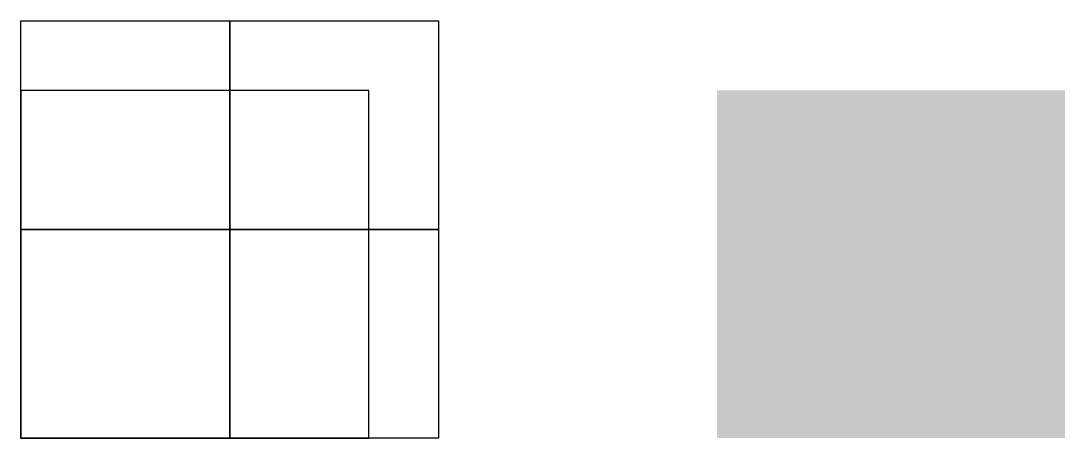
# Model space of a CAD drawing. Header units: millimetres. Extents: x 0 to 15, y 0 to 6.
import ezdxf

# ---------------------------------------------------------------- set-up
doc = ezdxf.new("R2010")
doc.units = ezdxf.units.MM

msp = doc.modelspace()

# ---------------------------------------------------------------- linework, layer by layer
msp.add_solid([(10, 0), (15, 0), (10, 5), (15, 5)])
msp.add_3dface([(0, 0), (5, 0), (5, 5), (0, 5)])

# ---------------------------------------------------------------- meshes
mesh = msp.add_polyface()
corners = [(0, 0, 20), (3, 0, 20), (3, 3, 20), (0, 3, 20)]
mesh.append_faces([[corners[k] for k in face] for face in [(0, 1, 2, 3)]])
mesh = msp.add_polymesh((3, 3))
for k, corner in enumerate([(0, 0, 25), (0, 3, 26), (0, 6, 27), (3, 0, 26), (3, 3, 27), (3, 6, 28), (6, 0, 27), (6, 3, 28), (6, 6, 29)]):
    mesh.set_mesh_vertex(divmod(k, 3), corner)

doc.saveas('drawing.dxf')
